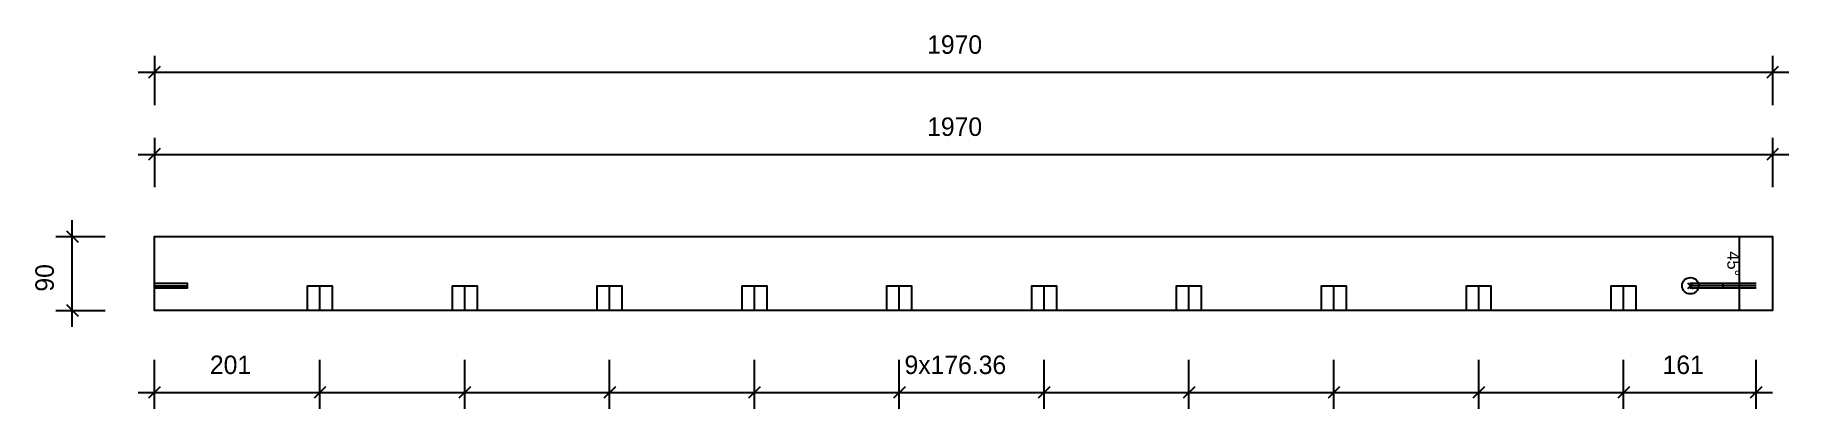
# Model space of a CAD drawing. Header units: millimetres. Extents: x -145 to 1990, y -120 to 335.
import ezdxf
from ezdxf.enums import TextEntityAlignment as Align

# ---------------------------------------------------------------- set-up
doc = ezdxf.new("R2010")
doc.units = ezdxf.units.MM
for name, color, linetype in [('CONTOUR', 7, 'CONTINUOUS'), ('CUT_MITRE', 7, 'CONTINUOUS'), ('DIMLINES', 7, 'CONTINUOUS'), ('DIMLINESTEXT', 7, 'CONTINUOUS'), ('DRILLINGSOTHER', 7, 'CONTINUOUS'), ('DRILLINGSSIDE', 7, 'CONTINUOUS')]:
    doc.layers.add(name, color=color, linetype=linetype)

msp = doc.modelspace()

# ---------------------------------------------------------------- linework, layer by layer
at = {"layer": 'CONTOUR', "color": 0, "linetype": '0'}
msp.add_lwpolyline([(1969.999, 0), (0, 0), (0, 90), (1969.999, 90), (1969.999, 0)], dxfattribs=at)
at = {"layer": 'CUT_MITRE', "color": 1, "linetype": '1'}
msp.add_lwpolyline([(1929.999, 0), (1929.999, 8), (1929.999, 45), (1929.999, 53), (1929.999, 90), (1937.999, 90), (1969.999, 90), (1969.999, 82), (1969.999, 41), (1969.999, 0), (1961.999, 0), (1929.999, 0)], dxfattribs=at)
at = {"layer": 'DIMLINES', "color": 0}
for p, q in [((0, 310), (0, 250)), ((1969.999, 310), (1969.999, 250)), ((-20, 290), (1989.999, 290)), ((7.071, 297.071), (-7.071, 282.929)), ((1977.07, 297.071), (1962.928, 282.929)), ((7.071, 197.071), (-7.071, 182.929)), ((0, 210), (0, 150)), ((1977.07, 197.071), (1962.928, 182.929)), ((1969.999, 210), (1969.999, 150)), ((-20, 190), (1989.999, 190)), ((-100, -20), (-100, 110)), ((-120, 90), (-60, 90)), ((-107.071, 97.071), (-92.929, 82.929)), ((-120, 0), (-60, 0)), ((-107.071, 7.071), (-92.929, -7.071)), ((0, -120), (0, -60)), ((201.364, -120), (201.364, -60)), ((377.727, -120), (377.727, -60)), ((554.091, -120), (554.091, -60)), ((730.454, -120), (730.454, -60)), ((906.818, -120), (906.818, -60)), ((1083.181, -120), (1083.181, -60)), ((1259.545, -120), (1259.545, -60)), ((1435.908, -120), (1435.908, -60)), ((1612.272, -120), (1612.272, -60)), ((1788.635, -120), (1788.635, -60)), ((1949.999, -120), (1949.999, -60)), ((-20, -100), (1969.999, -100)), ((7.071, -92.929), (-7.071, -107.071)), ((208.435, -92.929), (194.292, -107.071)), ((384.798, -92.929), (370.656, -107.071)), ((561.162, -92.929), (547.02, -107.071)), ((737.525, -92.929), (723.383, -107.071)), ((913.889, -92.929), (899.747, -107.071)), ((1090.252, -92.929), (1076.11, -107.071)), ((1266.616, -92.929), (1252.474, -107.071)), ((1442.979, -92.929), (1428.837, -107.071)), ((1619.343, -92.929), (1605.201, -107.071)), ((1795.706, -92.929), (1781.564, -107.071)), ((1957.07, -92.929), (1942.928, -107.071))]:
    msp.add_line(p, q, dxfattribs=at)
at = {"layer": 'DRILLINGSOTHER', "color": 3}
for p, q in [((1873.535, 33.536), (1866.463, 26.464)), ((1866.465, 33.536), (1873.533, 26.464))]:
    msp.add_line(p, q, dxfattribs=at)
msp.add_circle((1869.999, 30), 10, dxfattribs=at)
at = {"layer": 'DRILLINGSSIDE', "color": 3}
for p, q in [((0, 30), (40, 30)), ((201.364, 0), (201.364, 30)), ((377.727, 0), (377.727, 30)), ((554.091, 0), (554.091, 30)), ((730.454, 0), (730.454, 30)), ((906.818, 0), (906.818, 30)), ((1083.181, 0), (1083.181, 30)), ((1259.545, 0), (1259.545, 30)), ((1435.908, 0), (1435.908, 30)), ((1612.272, 0), (1612.272, 30)), ((1788.635, 0), (1788.635, 30)), ((1949.999, 30), (1869.999, 30)), ((1949.999, 30), (1909.999, 30))]:
    msp.add_line(p, q, dxfattribs=at)
at = {"layer": 'DRILLINGSSIDE', "color": 3, "linetype": '3'}
for points in [[(0, 33), (40, 33), (40, 27), (0, 27)], [(186.364, 0), (186.364, 30), (216.364, 30), (216.364, 0)], [(362.727, 0), (362.727, 30), (392.727, 30), (392.727, 0)], [(539.091, 0), (539.091, 30), (569.091, 30), (569.091, 0)], [(715.454, 0), (715.454, 30), (745.454, 30), (745.454, 0)], [(891.818, 0), (891.818, 30), (921.818, 30), (921.818, 0)], [(1068.181, 0), (1068.181, 30), (1098.181, 30), (1098.181, 0)], [(1244.545, 0), (1244.545, 30), (1274.545, 30), (1274.545, 0)], [(1420.908, 0), (1420.908, 30), (1450.908, 30), (1450.908, 0)], [(1597.272, 0), (1597.272, 30), (1627.272, 30), (1627.272, 0)], [(1773.635, 0), (1773.635, 30), (1803.635, 30), (1803.635, 0)], [(1949.999, 27), (1869.999, 27), (1869.999, 33), (1949.999, 33)], [(1949.999, 27), (1909.999, 27), (1909.999, 33), (1949.999, 33)]]:
    msp.add_lwpolyline(points, dxfattribs=at)

# ---------------------------------------------------------------- texts
at = {"layer": 'DIMLINESTEXT'}
for p in [(940.778, 335), (940.778, 235)]:
    msp.add_text('1970', height=22.5, dxfattribs=at).set_placement(p, align=Align.TOP_LEFT)
for s, height, rotation, p in [('45°', 15, 270, (1929.999, 72)), ('90', 22.5, 90, (-145, 22.889)), ('201', 22.5, -360, (67.516, -55)), ('9x176.36', 22.5, -360, (913.191, -55)), ('161', 22.5, -360, (1836.151, -55))]:
    msp.add_text(s, height=height, rotation=rotation, dxfattribs=at).set_placement(p, align=Align.TOP_LEFT)

doc.saveas('drawing.dxf')
